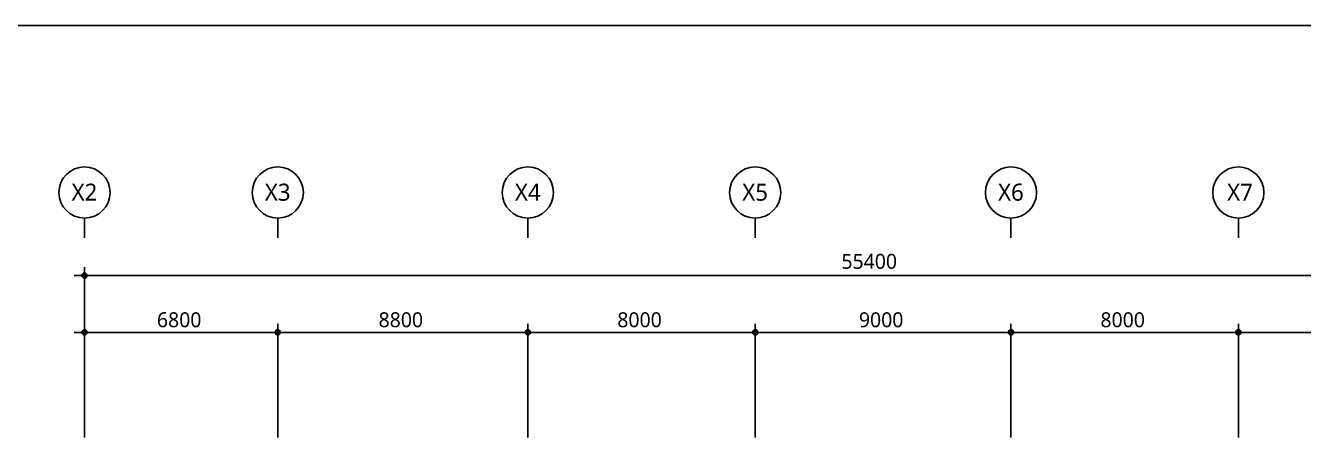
# Model space of a CAD drawing. Header units: millimetres. Extents: x 16332047 to 33387680, y -14835522 to -7015081.
# Drawn here: x 16746335 to 16791299, y -7453616 to -7439115 of the extents above; entities that cross this region are included whole.
import ezdxf
from ezdxf.enums import TextEntityAlignment as Align

# ---------------------------------------------------------------- set-up
doc = ezdxf.new("R2010")
doc.units = ezdxf.units.MM
doc.header["$LTSCALE"] = 300
doc.header["$MEASUREMENT"] = 0
doc.layers.add('3', color=3, linetype='CONTINUOUS')
doc.layers.add('arch', color=255, linetype='CONTINUOUS', lineweight=25)
doc.styles.add('맑은 고딕', font='malgun.ttf')

msp = doc.modelspace()

# ---------------------------------------------------------------- linework, layer by layer
at = {"layer": '3', "color": 0, "linetype": 'Continuous'}
msp.add_line((16717490, -7439115), (16821322, -7439115), dxfattribs=at)
at = {"layer": 'arch'}
for p, q in [((16748409, -7446594), (16748409, -7445894)), ((16755209, -7446594), (16755209, -7445894)), ((16764009, -7446594), (16764009, -7445894)), ((16772009, -7446594), (16772009, -7445894)), ((16781009, -7446594), (16781009, -7445894)), ((16789009, -7446594), (16789009, -7445894)), ((16748769, -7447916), (16748049, -7447916)), ((16748409, -7453616), (16748409, -7447616)), ((16748589, -7447916), (16803629, -7447916)), ((16748409, -7453616), (16748409, -7449616)), ((16755209, -7453616), (16755209, -7449616)), ((16755209, -7453616), (16755209, -7449616)), ((16764009, -7453616), (16764009, -7449616)), ((16764009, -7453616), (16764009, -7449616)), ((16772009, -7453616), (16772009, -7449616)), ((16772009, -7453611), (16772009, -7449616)), ((16781009, -7453616), (16781009, -7449616)), ((16781009, -7453616), (16781009, -7449616)), ((16789009, -7453611), (16789009, -7449616)), ((16789009, -7453616), (16789009, -7449616)), ((16748769, -7449916), (16748049, -7449916)), ((16748589, -7449916), (16755029, -7449916)), ((16754849, -7449916), (16755569, -7449916)), ((16755569, -7449916), (16754849, -7449916)), ((16755389, -7449916), (16763829, -7449916)), ((16763649, -7449916), (16764369, -7449916)), ((16764369, -7449916), (16763649, -7449916)), ((16764189, -7449916), (16771829, -7449916)), ((16771649, -7449916), (16772369, -7449916)), ((16772369, -7449916), (16771649, -7449916)), ((16772189, -7449916), (16780829, -7449916)), ((16780649, -7449916), (16781369, -7449916)), ((16781369, -7449916), (16780649, -7449916)), ((16781189, -7449916), (16788829, -7449916)), ((16788649, -7449916), (16789369, -7449916)), ((16789369, -7449916), (16788649, -7449916)), ((16789189, -7449916), (16796829, -7449916))]:
    msp.add_line(p, q, dxfattribs=at)
for centre, radius in [((16748409, -7444994), 900), ((16755209, -7444994), 900), ((16764009, -7444994), 900), ((16772009, -7444994), 900), ((16781009, -7444994), 900), ((16789009, -7444994), 900), ((16748409, -7447916), 90), ((16748409, -7447916), 45), ((16748409, -7449916), 90), ((16748409, -7449916), 45), ((16755209, -7449916), 90), ((16755209, -7449916), 90), ((16755209, -7449916), 45), ((16755209, -7449916), 45), ((16764009, -7449916), 90), ((16764009, -7449916), 90), ((16764009, -7449916), 45), ((16764009, -7449916), 45), ((16772009, -7449916), 90), ((16772009, -7449916), 90), ((16772009, -7449916), 45), ((16772009, -7449916), 45), ((16781009, -7449916), 90), ((16781009, -7449916), 90), ((16781009, -7449916), 45), ((16781009, -7449916), 45), ((16789009, -7449916), 90), ((16789009, -7449916), 90), ((16789009, -7449916), 45), ((16789009, -7449916), 45)]:
    msp.add_circle(centre, radius, dxfattribs=at)

# ---------------------------------------------------------------- texts
at = {"layer": 'arch', "style": '맑은 고딕'}
for s, p in [('X2', (16748406, -7444981)), ('X3', (16755206, -7444981)), ('X4', (16764006, -7444981)), ('X5', (16772006, -7444981)), ('X6', (16781006, -7444981)), ('X7', (16789067, -7444981))]:
    msp.add_text(s, height=600, dxfattribs=at).set_placement(p, align=Align.MIDDLE_CENTER)
for s, p in [('55400', (16775043, -7447678)), ('6800', (16750958, -7449735)), ('8800', (16758757, -7449735)), ('8000', (16767157, -7449735)), ('9000', (16775658, -7449735)), ('8000', (16784157, -7449735))]:
    msp.add_text(s, height=525, dxfattribs=at).set_placement(p)

doc.saveas('drawing.dxf')
